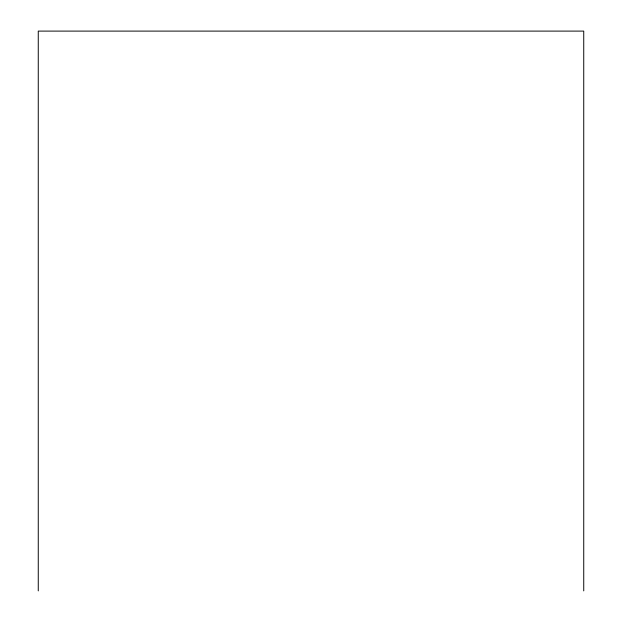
<?xml version="1.0" encoding="UTF-8"?>
<svg xmlns="http://www.w3.org/2000/svg" width="622" height="622" viewBox="0 0 622 622"><rect width="100%" height="100%" fill="white"/><g stroke="black" fill="none" stroke-linecap="round" stroke-linejoin="round"><path stroke-width="0.93" d="M583.739 590.9L583.739 31.1L38.261 31.1L38.261 590.9"/></g></svg>
